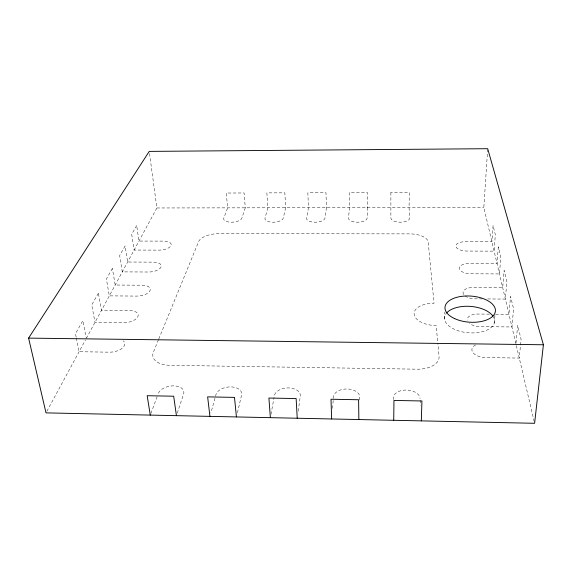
<?xml version="1.0" encoding="UTF-8"?>
<svg xmlns="http://www.w3.org/2000/svg" width="572" height="572" viewBox="0 0 572 572"><rect width="100%" height="100%" fill="white"/><g stroke="black" fill="none" stroke-linecap="round" stroke-linejoin="round"><path stroke-width="0.43" stroke-dasharray="2.86 2.15" d="M359.659 399.935L359.774 397.261A13.142 8.144 -0.5 0 0 347.14 388.981A13.142 8.144 -0.5 0 0 333.512 396.768L332.461 409.202M444.551 319.004L444.859 312.047M534.198 421.557L483.826 207.436L487.637 149.592M494.33 322.994L494.944 315.1M516.023 343.071L517.674 325.389L521.085 339.21L519.262 358.072L485.607 357.586A12.555 6.95 5.7 0 1 472.665 352.195A12.555 6.95 5.7 0 1 477.141 344.373M298.212 411.161L300.3 396.139A13.049 8.051 -4 0 0 288.61 387.923A13.049 8.051 -4 0 0 274.374 395.645M270.992 414.278L274.067 397.34M237.423 412.727L241.591 395.03A13.027 7.908 -7.2 0 0 230.816 386.887A13.027 7.908 -7.2 0 0 215.994 394.544L210.861 413.013M177.256 413.156L183.626 393.936A13.077 7.729 -10.1 0 0 173.752 385.857A13.077 7.729 -10.1 0 0 158.351 393.457M150.894 413.434L157.736 395.123M158.444 339.797L153.375 352.173A22.093 12.219 -8.9 0 0 169.963 365.293L417.188 369.19A22.601 12.927 2.8 0 0 439.067 356.27L437.816 343.1M158.78 338.967L198.641 241.584A17.618 7.965 -5.6 0 1 218.854 233.655L409.674 233.884A18.047 8.28 1 0 1 428.192 242.056L434.026 303.267A21.042 11.111 2.9 0 0 414.135 314.2A21.042 11.111 2.9 0 0 436.143 325.554L437.73 342.228M46.854 411.311L85.45 339.982M86.3 338.417L156.878 207.979L149.471 153.16M156.878 207.979L483.826 207.436M482.332 298.899L475.239 298.841A11.24 5.627 4 0 1 465.015 295.881M487.651 298.942L505.383 299.084L506.856 281.517L504.118 270.406L502.709 287.709L473.237 287.502A11.24 5.627 4 0 0 464.493 295.438M489.453 314.15L477.92 314.035A11.862 6.235 4.8 0 0 467.26 320.127M495.667 314.207L508.973 314.335L510.531 296.418L513.577 308.773L511.947 326.969L480.144 326.619A11.862 6.235 4.8 0 1 469.333 323.309M76.162 337.123L75.468 333.683L82.847 320.642L86.136 337.566M76.333 337.98L79.093 351.73L109.609 352.173A12.098 6.385 -11.1 0 0 122.272 348.162A12.098 6.385 -11.1 0 0 123.245 340.826M420.12 400.128L420.42 405.319M393.436 399.621L393.414 397.897A13.32 8.194 3 0 1 406.427 390.047A13.32 8.194 3 0 1 420.02 398.398M493.357 316.745A25.111 13.235 4.4 0 1 467.817 332.732A25.111 13.235 4.4 0 1 447.104 312.476M390.876 192.485L390.891 218.089A9.381 4.083 0.4 0 0 400.421 222.208A9.381 4.083 0.4 0 0 409.652 218.082L409.044 207.557L409.345 192.428L390.876 192.485M367.56 207.629L367.131 218.104A9.295 4.068 -0.9 0 1 357.579 222.215A9.295 4.068 -0.9 0 1 348.541 218.111L349.421 207.657L349.17 192.628L367.474 192.564L367.56 207.629M493.071 225.604L491.899 241.77L465.158 241.713A10.174 4.647 2.9 0 0 455.863 246.36A10.174 4.647 2.9 0 0 466.802 251.058L494.101 251.137L495.323 234.734L493.071 225.604M498.326 246.918L497.047 263.635L469.004 263.513A10.682 5.105 3.4 0 0 459.295 268.597A10.682 5.105 3.4 0 0 470.813 273.781L499.47 273.938L500.8 256.964L498.326 246.918M326.44 207.7L324.996 218.125A9.238 4.04 -2.2 0 1 315.129 222.215A9.238 4.04 -2.2 0 1 306.578 218.132L308.465 207.729L307.836 192.764L325.976 192.7L326.44 207.7M285.685 207.765L283.24 218.147A9.195 3.997 -3.5 0 1 273.073 222.222A9.195 3.997 -3.5 0 1 264.993 218.154L267.868 207.793L266.874 192.893L284.849 192.835L285.685 207.765M245.295 207.829L241.87 218.168A9.181 3.954 -4.8 0 1 231.395 222.222A9.181 3.954 -4.8 0 1 223.781 218.175L227.635 207.865L226.276 193.029L244.094 192.971L245.295 207.829M98.377 293.186L91.742 304.912L94.995 322.343L123.974 322.665A11.419 5.777 -9.9 0 0 137.823 316.766A11.419 5.777 -9.9 0 0 129.83 310.639L101.48 310.36L98.377 293.186M112.384 268.418L106.392 279.014L109.323 295.867L136.908 296.089A10.818 5.241 -8.8 0 0 149.957 290.733A10.818 5.241 -8.8 0 0 142.206 285.213L115.186 285.028L112.384 268.418M125.089 245.96L119.648 255.577L122.301 271.879L148.62 272.022A10.282 4.776 -8 0 0 160.954 267.131A10.282 4.776 -8 0 0 153.432 262.14L127.635 262.026L125.089 245.96M136.658 225.504L131.696 234.277L134.113 250.05L159.281 250.128A9.795 4.369 -7.3 0 0 170.964 245.645A9.795 4.369 -7.3 0 0 163.671 241.112L138.982 241.062L136.658 225.504"/><path stroke-width="0.86" d="M393.729 420.291L393.965 400.436L421.943 400.972L421.314 420.878M543.4 344.773L534.606 423.294L46.003 412.877L28.6 338.109L149.228 151.394L487.694 148.706L543.4 344.773L28.6 338.109M150.272 415.1L147.176 395.71L173.681 396.217L176.426 415.658M209.931 416.373L207.636 396.868L234.491 397.383L236.429 416.938M270.377 417.66L268.904 398.041L296.132 398.562L297.233 418.232M331.638 418.969L331.009 399.227L358.608 399.757L358.858 419.548M447.104 312.476A25.111 13.235 4.4 0 1 470.663 306.406A25.111 13.235 4.4 0 1 492.914 316.073M454.411 318.504A25.282 13.07 4.2 0 0 495.145 312.462A25.282 13.07 4.2 0 0 461.061 296.439A25.282 13.07 4.2 0 0 454.411 318.504"/></g></svg>
